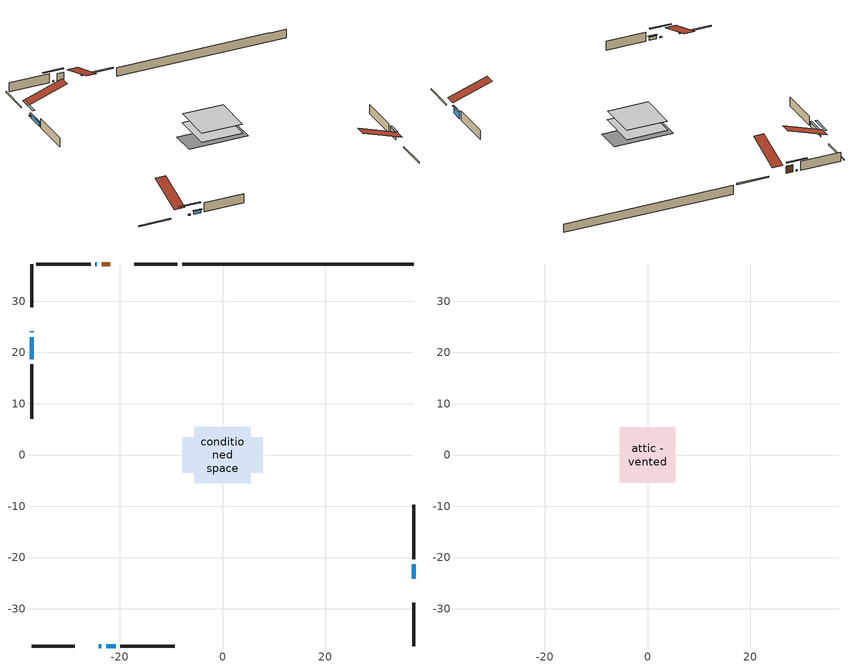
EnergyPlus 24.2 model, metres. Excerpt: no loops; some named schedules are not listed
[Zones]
conditioned space
 floor outside (Floor1 construction): -0.61,-0.61 -0.61,0.61 0.61,0.61 0.61,-0.61 z0.53
 floor adiabatic (AdiabaticFloorConstruction): -5.48,-5.48 -5.48,5.48 5.48,5.48 5.48,-5.48 z0.53
 floor foundation (Slab1 construction): -7.86,-3.42 -7.86,3.42 7.86,3.42 7.86,-3.42 z-1.83
 wall outside (RimJoist1 construction): -8.78,37.26 -17.24,37.26 / -37.26,-37.26 -28.8,-37.26 / -37.26,37.26 -37.26,28.8 / 37.26,-37.26 37.26,-28.8 z0.53:0.83
 wall outside (AdiabaticWallConstruction 1): -21.86,37.26 -23.57,37.26 z0.53:2.56
 wall outside (AdiabaticWallConstruction): 37.26,-24.18 37.26,-21.3 z0.53:2.43; -24.49,37.26 -24.77,37.26 / -24.18,-37.26 -23.63,-37.26 / -37.26,24.18 -37.26,23.9 z0.53:0.9; -22.7,-37.26 -20.85,-37.26 z0.53:1.34; -37.26,22.98 -37.26,18.63 z0.53:1.68
 wall outside (Wall1 construction): -25.7,37.26 -36.33,37.26 / -19.93,-37.26 -9.3,-37.26 / -37.26,17.7 -37.26,7.07 / 37.26,-20.37 37.26,-9.74 z0.53:2.97
 wall foundation (FoundationWall1 construction): -7.85,37.26,-1.83 -7.85,37.26,0.53 32.75,37.26,0.53 32.75,37.26,0.44 37.26,37.26,0.44 37.26,37.26,-1.83
 window (WindowConstruction): 37.26,-24.18 37.26,-21.3 z0.53:2.43
 window (WindowConstruction 3): -24.5,37.26 -24.77,37.26 z0.53:0.89
 window (WindowConstruction 4): -24.18,-37.26 -23.63,-37.26 z0.53:0.89
 window (WindowConstruction 5): -37.26,24.18 -37.26,23.9 z0.53:0.89
 window (WindowConstruction 1): -22.7,-37.26 -20.85,-37.26 z0.53:1.34
 window (WindowConstruction 2): -37.26,22.97 -37.26,18.63 z0.53:1.68
 door (Door): -21.86,37.26 -23.57,37.26 z0.53:2.56
 ceiling adiabatic (AdiabaticFloorConstruction): 5.48,-5.48 5.48,5.48 -5.48,5.48 -5.48,-5.48 z0.53
attic - vented
 floor to conditioned space (Floor2 construction Reversed): -5.38,-5.38 -5.38,5.38 5.38,5.38 5.38,-5.38 z2.97
 roof outside (Roof1 construction): -20.93,37.26,2.97 -20.93,26.77,6.46 -18.17,26.77,6.46 -18.17,37.26,2.97; -25.11,-37.26,2.97 -25.11,-26.77,6.46 -27.87,-26.77,6.46 -27.87,-37.26,2.97; -37.26,25.11,2.97 -26.77,25.11,6.46 -26.77,27.87,6.46 -37.26,27.87,2.97; 37.26,-25.11,2.97 26.77,-25.11,6.46 26.77,-27.87,6.46 37.26,-27.87,2.97
shading: 37.26,-21.1 37.26,-24.38 37.67,-24.38 37.67,-21.1 z2.63; -27.41,37.26 -21.86,37.26 -21.86,37.67 -27.41,37.67 z3.53; -20.99,-37.26 -26.82,-37.26 -26.82,-37.67 -20.99,-37.67 z3.53; -37.26,21.26 -37.26,26.82 -37.67,26.82 -37.67,21.26 z3.53; -20.65,-37.26 -22.9,-37.26 -22.9,-37.67 -20.65,-37.67 z1.55; -37.26,18.43 -37.26,23.18 -37.67,23.18 -37.67,18.43 z1.88
[Building]
Building 1: Terrain=Suburbs
[Site:Location]
Winnipeg Intl AP_MB: Latitude {deg}=49.91; Longitude {deg}=-97.24; Time Zone {hr}=-6; Elevation {m}=239; Keep Site Location Information=Yes
[Site:GroundTemperature:Shallow]
-2.46526, -5.11642, -5.32873, -4.07063, 0.979979, 6.00706, 10.3653, 13.1261, 13.3606, 11.1152, 6.8681, 1.99523
[Site:WaterMainsTemperature]
Calculation Method=Schedule; Temperature Schedule=mains temperature schedule
[Material] Roughness=Rough; Thermal Absorptance=0.9
Name | Thickness {m} | Conductivity {W/m-K} | Density {kg/m3} | Specific Heat {J/kg-K} | Solar Absorptance | Visible Absorptance
asphalt or fiberglass shingles | 0.00635 | 0.162714 | 1121.4 | 1465.45 | 0.84 | 0.84
ceiling loosefill ins | 0.338667 | 0.0480833 | 16.02 | 1046.75 | 0.7 | 0.7
ceiling stud and cavity | 0.1397 | 0.933343 | 65.682 | 1177.47 | 0.7 | 0.7
concrete 4.0 in. | 0.1016 | 1.803125 | 2242.8 | 837.4 | 0.7 | 0.7
concrete 8.0 in. | 0.2032 | 1.803125 | 2242.8 | 837.4 | 0.7 | 0.7
door material | 0.04445 | 0.0451087 | 512.64 | 1214.23 | 0.7 | 0.7
exterior vertical ins | 0.0769151 | 0.029427 | 32.04 | 1214.23 | 0.7 | 0.7
floor covering | 0.0127 | 0.0433444 | 54.468 | 1339.84 | 0.6 | 0.6
floor rigid ins; wall rigid ins | 0.051816 | 0.029427 | 32.04 | 1214.23 | 0.7 | 0.7
floor rigid ins 1; wall rigid ins 1 | 0.512978 | 0.029427 | 32.04 | 1214.23 | 0.7 | 0.7
floor stud and cavity | 0.1397 | 0.0859378 | 92.3553 | 1139.71 | 0.7 | 0.7
floor stud and cavity 1 | 0.1397 | 1.75129 | 37.0049 | 1207.88 | 0.7 | 0.7
furniture material conditioned space 1 | 0.1524 | 0.115458 | 640.8 | 1214.23 | 0.6 | 0.6
gypsum board | 0.0127 | 0.160291 | 801 | 837.4 | 0.6 | 0.6
gypsum board 1 | 0.0127 | 0.160291 | 801 | 837.4 | 0.7 | 0.7
osb sheathing 0.5 in. | 0.0127 | 0.115458 | 512.64 | 1214.23 | 0.7 | 0.7
osb sheathing 0.75 in. | 0.01905 | 0.115458 | 512.64 | 1214.23 | 0.7 | 0.7
osb sheathing 2.0 in. | 0.0508 | 0.115458 | 512.64 | 1214.23 | 0.7 | 0.7
rim joist rigid ins | 0.103632 | 0.029427 | 32.04 | 1214.23 | 0.7 | 0.7
rim joist stud and cavity | 0.0508 | 0.065039 | 125.044 | 1163.47 | 0.6 | 0.6
wall stud and cavity | 0.1397 | 0.14531 | 139.0536 | 1170.24 | 0.7 | 0.7
wall stud and cavity 1 | 0.0889 | 0.380278 | 52.3479 | 1209.89 | 0.7 | 0.7
wall stud and cavity 2 | 0.0889 | 0.391764 | 83.0341 | 1211.67 | 0.7 | 0.7
wood siding | 0.0254 | 0.102417 | 544.68 | 1172.36 | 0.4 | 0.4
wood siding 1; wood siding 2; wood siding 3 | 0.0254 | 0.102417 | 544.68 | 1172.36 | 0.7 | 0.7
[WindowMaterial:SimpleGlazingSystem]
Name | U-Factor {W/m2-K} | Solar Heat Gain Coefficient
WindowMaterial | 1.71135 | 0.58
WindowMaterial 1 | 2.00774 | 0.51
WindowMaterial 2 | 1.86409 | 0.54
WindowMaterial 3 | 3.250655 | 0.43
[Construction]
AdiabaticFloorConstruction: floor stud and cavity 1, floor rigid ins 1, osb sheathing 0.75 in., floor covering
AdiabaticWallConstruction: wood siding 2, wall rigid ins 1, wall stud and cavity 1, gypsum board
AdiabaticWallConstruction 1: wood siding 3, wall rigid ins 1, wall stud and cavity 1, gypsum board
Door: door material
Floor1 construction: floor stud and cavity, floor rigid ins, osb sheathing 0.75 in., floor covering
Floor2 construction Reversed: gypsum board, ceiling stud and cavity, ceiling loosefill ins
FoundationWall1 construction: concrete 8.0 in., gypsum board 1
furniture construction conditioned space 1: furniture material conditioned space 1
PartitionWallConstruction: gypsum board, wall stud and cavity 2, gypsum board
RimJoist1 construction: wood siding 1, rim joist rigid ins, osb sheathing 2.0 in., rim joist stud and cavity
Roof1 construction: asphalt or fiberglass shingles
Slab1 construction: concrete 4.0 in.
Wall1 construction: wood siding, wall rigid ins, osb sheathing 0.5 in., wall stud and cavity, gypsum board
WindowConstruction: WindowMaterial
WindowConstruction 1: WindowMaterial 1
WindowConstruction 2: WindowMaterial 2
WindowConstruction 3; WindowConstruction 4; WindowConstruction 5: WindowMaterial 3
[Zone] Multiplier=1; Part of Total Floor Area=Yes
Name | Volume {m3}
attic - vented | 65.7618
conditioned space | 569.1
[Space]
Name | Zone | Volume {m3}
attic - vented 1 | attic - vented | 65.7618
conditioned space 1 | conditioned space | 569.1
[ZoneInfiltration:EffectiveLeakageArea]
infil attic - vented 1: Zone or Space=attic - vented 1; Schedule=Always On Discrete; Effective Air Leakage Area {cm2}=3863.33; Stack Coefficient=0.000243055; Wind Coefficient=1.05335e-05
[ZoneMixing]
whole house fan mix: Zone or Space=attic - vented; Schedule=Always On Continuous; Design Flow Rate Calculation Method=Flow/Zone; Design Flow Rate {m3/s}=0; Source Zone or Space=conditioned space
[SurfaceProperty:ExposedFoundationPerimeter]
Slab1: Exposed Perimeter Calculation Method=TotalExposedPerimeter; Total Exposed Perimeter {m}=45.111
[InternalMass] Zone or ZoneList=conditioned space; Space or SpaceList=conditioned space 1
Name | Construction | Surface Area {m2}
furniture mass conditioned space 1 | furniture construction conditioned space 1 | 91.652
partition wall mass | PartitionWallConstruction | 229.13
[Lights]
interior lighting: Zone or ZoneList or Space or SpaceList=conditioned space 1; Schedule=interior lighting schedule; Design Level Calculation Method=LightingLevel; Lighting Level {W}=343.2; Return Air Fraction=0; Fraction Radiant=0.6; Fraction Visible=0.2; Fraction Replaceable=1
[People]
occupants: Zone or ZoneList or Space or SpaceList=conditioned space 1; Number of People Schedule=occupants schedule; Number of People Calculation Method=People; Number of People=3; Fraction Radiant=0.314171; Sensible Heat Fraction=0.56303; Activity Level Schedule=occupants activity schedule; Carbon Dioxide Generation Rate {m3/s-W}=0; Enable ASHRAE 55 Comfort Warnings=No; Mean Radiant Temperature Calculation Type=EnclosureAveraged
[ElectricEquipment] Zone or ZoneList or Space or SpaceList=conditioned space 1; Design Level Calculation Method=EquipmentLevel
Name | Schedule | Design Level {W} | Fraction Latent | Fraction Radiant | Fraction Lost
clothes dryer | clothes dryer schedule | 140.772 | 0.015 | 0.081 | 0.85
clothes washer | clothes washer schedule | 32.1985 | 0.03 | 0.162 | 0.7
cooking range | cooking range schedule | 215.147 | 0.08 | 0.432 | 0.2
dishwasher | dishwasher schedule | 66.8632 | 0.3 | 0.18 | 0.4
fridge | fridge schedule | 72.9452 | 0 | 0.6 | 0
mech vent house fan | mech vent house fan schedule | 18.9 | 0 | 0 | 1
mech vent house fan cfis | mech vent house fan cfis schedule | 0 | 0 | 0 | 0
misc plug loads | misc plug loads schedule | 494.7 | 0.045 | 0.513 | 0.1
whole house fan | Always On Discrete | 0 | 0 | 0 | 1
[OtherEquipment] Zone or ZoneList or Space or SpaceList=conditioned space 1; Design Level Calculation Method=EquipmentLevel
Name | Fuel Type | Schedule | Design Level {W} | Fraction Latent | Fraction Radiant | Fraction Lost
clothes dryer 1 | Electricity | clothes dryer schedule | 0 | 0.015 | 0.081 | 0.85
cooking range 1 | Electricity | cooking range schedule | 0 | 0.08 | 0.432 | 0.2
general water use latent | None | general water use schedule | 62.594 | 1 | 0 | 0
general water use sensible | None | general water use schedule | -61.6891 | 0 | 0.6 | 0
mech vent house fan latent load | None | Always On Discrete | 0 | 1 | 0 | 0
mech vent house fan sensible load | None | Always On Discrete | 0 | 0 | 0 | 0
water heater energy adjustment1 | NaturalGas | Always On Discrete | 0.01 | 0 | 0 | 1
[ZoneInfiltration:DesignFlowRate] Zone or ZoneList or Space or SpaceList=conditioned space 1; Schedule=Always On Discrete; Design Flow Rate Calculation Method=Flow/Zone; Design Flow Rate {m3/s}=0
infil flow; natural vent flow; whole house fan flow
[AvailabilityManager:Scheduled]
central ac and furnace airloop Availability Manager: Schedule=Always On Discrete
[Foundation:Kiva]
Foundation Kiva 1: Initial Indoor Air Temperature {C}=21; Wall Height Above Grade {m}=0.530017; Wall Depth Below Slab {m}=0.2032; Custom Block Material Name 1=exterior vertical ins; Custom Block Depth 1 {m}=2.36001; Custom Block X Position 1 {m}=0.2159; Custom Block Z Position 1 {m}=0
[Foundation:Kiva:Settings]
Soil Conductivity {W/m-K}=0.849921; Soil Density {kg/m3}=1842.3; Soil Specific Heat {J/kg-K}=418.7; Ground Solar Absorptivity=0.9; Ground Thermal Absorptivity=0.9; Ground Surface Roughness {m}=0.03; Far-Field Width {m}=40; Deep-Ground Boundary Condition=ZeroFlux; Deep-Ground Depth {m}=40; Minimum Cell Dimension {m}=0.2; Maximum Cell Growth Coefficient=3; Simulation Timestep=Timestep
[Exterior:Lights]
exterior lighting: Schedule=exterior lighting schedule; Design Level {W}=75.6
[EnergyManagementSystem:GlobalVariable]
central_ac_and_furnace_airloop_Fan_RTF
infil_program_Qfan
infil_program_Qinf
natural_vent_program_Qnv
natural_vent_program_Qwhf
[EnergyManagementSystem:Sensor]
Name | Output:Variable or Output:Meter Index Key | Output:Variable or Output:Meter
airflow_gain | infil flow | Infiltration Sensible Heat Gain Energy
airflow_gain_1 | natural vent flow | Infiltration Sensible Heat Gain Energy
airflow_gain_2 | whole house fan flow | Infiltration Sensible Heat Gain Energy
airflow_loss | infil flow | Infiltration Sensible Heat Loss Energy
airflow_loss_1 | natural vent flow | Infiltration Sensible Heat Loss Energy
airflow_loss_2 | whole house fan flow | Infiltration Sensible Heat Loss Energy
clg_load_cond |  | Cooling:EnergyTransfer:Zone:CONDITIONED SPACE
clg_sp_s; clg_sp_s_1 | cooling setpoint | Schedule Value
clothes_dryer_exhaust_0_sch_s | clothes dryer exhaust 0 schedule | Schedule Value
cool_season | cooling season schedule | Schedule Value
htg_load_cond |  | Heating:EnergyTransfer:Zone:CONDITIONED SPACE
htg_sp_s; htg_sp_s_1 | heating setpoint | Schedule Value
ig_ee_conv | clothes dryer | Electric Equipment Convective Heating Energy
ig_ee_conv_2 | cooking range | Electric Equipment Convective Heating Energy
ig_ee_conv_4 | fridge | Electric Equipment Convective Heating Energy
ig_ee_conv_5 | misc plug loads | Electric Equipment Convective Heating Energy
ig_ee_conv_6 | whole house fan | Electric Equipment Convective Heating Energy
ig_ee_rad | clothes dryer | Electric Equipment Radiant Heating Energy
ig_ee_rad_2 | cooking range | Electric Equipment Radiant Heating Energy
ig_ee_rad_4 | fridge | Electric Equipment Radiant Heating Energy
ig_ee_rad_5 | misc plug loads | Electric Equipment Radiant Heating Energy
ig_ee_rad_6 | whole house fan | Electric Equipment Radiant Heating Energy
ig_lgt_conv | interior lighting | Lights Convective Heating Energy
ig_lgt_rad | interior lighting | Lights Radiant Heating Energy
ig_lgt_vis | interior lighting | Lights Visible Radiation Heating Energy
ig_oe_conv | clothes dryer 1 | Other Equipment Convective Heating Energy
ig_oe_conv_1 | cooking range 1 | Other Equipment Convective Heating Energy
ig_oe_conv_2 | general water use latent | Other Equipment Convective Heating Energy
ig_oe_conv_3 | general water use sensible | Other Equipment Convective Heating Energy
ig_oe_conv_4 | water heater energy adjustment1 | Other Equipment Convective Heating Energy
ig_oe_rad | clothes dryer 1 | Other Equipment Radiant Heating Energy
ig_oe_rad_1 | cooking range 1 | Other Equipment Radiant Heating Energy
ig_oe_rad_2 | general water use latent | Other Equipment Radiant Heating Energy
ig_oe_rad_3 | general water use sensible | Other Equipment Radiant Heating Energy
ig_oe_rad_4 | water heater energy adjustment1 | Other Equipment Radiant Heating Energy
ig_ppl_conv | occupants | People Convective Heating Energy
ig_ppl_rad | occupants | People Radiant Heating Energy
im_conv | furniture mass conditioned space 1 | Surface Inside Face Convection Heat Gain Energy
im_conv_1 | partition wall mass | Surface Inside Face Convection Heat Gain Energy
im_ig | furniture mass conditioned space 1 | Surface Inside Face Internal Gains Radiation Heat Gain Energy
im_ig_1 | partition wall mass | Surface Inside Face Internal Gains Radiation Heat Gain Energy
im_lgt | furniture mass conditioned space 1 | Surface Inside Face Lights Radiation Heat Gain Energy
im_lgt_1 | partition wall mass | Surface Inside Face Lights Radiation Heat Gain Energy
im_sol | furniture mass conditioned space 1 | Surface Inside Face Solar Radiation Heat Gain Energy
im_sol_1 | partition wall mass | Surface Inside Face Solar Radiation Heat Gain Energy
im_surf | furniture mass conditioned space 1 | Surface Inside Face Net Surface Thermal Radiation Heat Gain Energy
im_surf_1 | partition wall mass | Surface Inside Face Net Surface Thermal Radiation Heat Gain Energy
mv_conv | mech vent house fan | Electric Equipment Convective Heating Energy
mv_conv_1 | mech vent house fan cfis | Electric Equipment Convective Heating Energy
mv_conv_2 | mech vent house fan latent load | Other Equipment Convective Heating Energy
mv_conv_3 | mech vent house fan sensible load | Other Equipment Convective Heating Energy
mv_rad | mech vent house fan | Electric Equipment Radiant Heating Energy
mv_rad_1 | mech vent house fan cfis | Electric Equipment Radiant Heating Energy
mv_rad_2 | mech vent house fan latent load | Other Equipment Radiant Heating Energy
mv_rad_3 | mech vent house fan sensible load | Other Equipment Radiant Heating Energy
natural_vent_s | natural vent schedule | Schedule Value
out_pb_s |  | Site Outdoor Air Barometric Pressure
out_wt_s |  | Site Outdoor Air Humidity Ratio
site_vw_s |  | Site Wind Speed
ss_back_out | Window1 | Surface Window Shortwave from Zone Back Out Window Heat Transfer Rate
ss_back_out_1 | Window11 | Surface Window Shortwave from Zone Back Out Window Heat Transfer Rate
ss_back_out_2 | Window12 | Surface Window Shortwave from Zone Back Out Window Heat Transfer Rate
ss_back_out_3 | Window14 | Surface Window Shortwave from Zone Back Out Window Heat Transfer Rate
ss_back_out_4 | Window3 | Surface Window Shortwave from Zone Back Out Window Heat Transfer Rate
ss_back_out_5 | Window6 | Surface Window Shortwave from Zone Back Out Window Heat Transfer Rate
ss_conv | Door1 | Surface Inside Face Convection Heat Gain Energy
ss_conv_1 | Window1 | Surface Inside Face Convection Heat Gain Energy
ss_conv_2 | Window11 | Surface Inside Face Convection Heat Gain Energy
ss_conv_3 | Window12 | Surface Inside Face Convection Heat Gain Energy
ss_conv_4 | Window14 | Surface Inside Face Convection Heat Gain Energy
ss_conv_5 | Window3 | Surface Inside Face Convection Heat Gain Energy
ss_conv_6 | Window6 | Surface Inside Face Convection Heat Gain Energy
ss_ig | Door1 | Surface Inside Face Internal Gains Radiation Heat Gain Energy
ss_ig_1 | Window1 | Surface Inside Face Internal Gains Radiation Heat Gain Energy
ss_ig_2 | Window11 | Surface Inside Face Internal Gains Radiation Heat Gain Energy
ss_ig_3 | Window12 | Surface Inside Face Internal Gains Radiation Heat Gain Energy
ss_ig_4 | Window14 | Surface Inside Face Internal Gains Radiation Heat Gain Energy
ss_ig_5 | Window3 | Surface Inside Face Internal Gains Radiation Heat Gain Energy
ss_ig_6 | Window6 | Surface Inside Face Internal Gains Radiation Heat Gain Energy
ss_lgt | Door1 | Surface Inside Face Lights Radiation Heat Gain Energy
ss_sol | Door1 | Surface Inside Face Solar Radiation Heat Gain Energy
ss_surf | Door1 | Surface Inside Face Net Surface Thermal Radiation Heat Gain Energy
ss_surf_1 | Window1 | Surface Inside Face Net Surface Thermal Radiation Heat Gain Energy
ss_surf_2 | Window11 | Surface Inside Face Net Surface Thermal Radiation Heat Gain Energy
ss_surf_3 | Window12 | Surface Inside Face Net Surface Thermal Radiation Heat Gain Energy
ss_surf_4 | Window14 | Surface Inside Face Net Surface Thermal Radiation Heat Gain Energy
ss_surf_5 | Window3 | Surface Inside Face Net Surface Thermal Radiation Heat Gain Energy
ss_surf_6 | Window6 | Surface Inside Face Net Surface Thermal Radiation Heat Gain Energy
ss_trans_in | Window1 | Surface Window Transmitted Solar Radiation Rate
ss_trans_in_1 | Window11 | Surface Window Transmitted Solar Radiation Rate
ss_trans_in_2 | Window12 | Surface Window Transmitted Solar Radiation Rate
ss_trans_in_3 | Window14 | Surface Window Transmitted Solar Radiation Rate
ss_trans_in_4 | Window3 | Surface Window Transmitted Solar Radiation Rate
ss_trans_in_5 | Window6 | Surface Window Transmitted Solar Radiation Rate
ss_trans_out | Window1 | Surface Inside Face Initial Transmitted Diffuse Transmitted Out Window Solar Radiation Rate
ss_trans_out_1 | Window11 | Surface Inside Face Initial Transmitted Diffuse Transmitted Out Window Solar Radiation Rate
ss_trans_out_2 | Window12 | Surface Inside Face Initial Transmitted Diffuse Transmitted Out Window Solar Radiation Rate
ss_trans_out_3 | Window14 | Surface Inside Face Initial Transmitted Diffuse Transmitted Out Window Solar Radiation Rate
ss_trans_out_4 | Window3 | Surface Inside Face Initial Transmitted Diffuse Transmitted Out Window Solar Radiation Rate
ss_trans_out_5 | Window6 | Surface Inside Face Initial Transmitted Diffuse Transmitted Out Window Solar Radiation Rate
s_conv | Floor1 | Surface Inside Face Convection Heat Gain Energy
s_conv_1 | Floor2 | Surface Inside Face Convection Heat Gain Energy
s_conv_10 | Wall1:0 | Surface Inside Face Convection Heat Gain Energy
s_conv_11 | Wall1:180 | Surface Inside Face Convection Heat Gain Energy
s_conv_12 | Wall1:270 | Surface Inside Face Convection Heat Gain Energy
s_conv_13 | Wall1:90 | Surface Inside Face Convection Heat Gain Energy
s_conv_2 | FoundationWall1 | Surface Inside Face Convection Heat Gain Energy
s_conv_3 | inferred conditioned ceiling | Surface Inside Face Convection Heat Gain Energy
s_conv_4 | inferred conditioned floor | Surface Inside Face Convection Heat Gain Energy
s_conv_5 | RimJoist1:0 | Surface Inside Face Convection Heat Gain Energy
s_conv_6 | RimJoist1:180 | Surface Inside Face Convection Heat Gain Energy
s_conv_7 | RimJoist1:270 | Surface Inside Face Convection Heat Gain Energy
s_conv_8 | RimJoist1:90 | Surface Inside Face Convection Heat Gain Energy
s_conv_9 | Slab1 | Surface Inside Face Convection Heat Gain Energy
s_ig | Floor1 | Surface Inside Face Internal Gains Radiation Heat Gain Energy
s_ig_1 | Floor2 | Surface Inside Face Internal Gains Radiation Heat Gain Energy
s_ig_10 | Wall1:0 | Surface Inside Face Internal Gains Radiation Heat Gain Energy
s_ig_11 | Wall1:180 | Surface Inside Face Internal Gains Radiation Heat Gain Energy
s_ig_12 | Wall1:270 | Surface Inside Face Internal Gains Radiation Heat Gain Energy
s_ig_13 | Wall1:90 | Surface Inside Face Internal Gains Radiation Heat Gain Energy
s_ig_2 | FoundationWall1 | Surface Inside Face Internal Gains Radiation Heat Gain Energy
s_ig_3 | inferred conditioned ceiling | Surface Inside Face Internal Gains Radiation Heat Gain Energy
s_ig_4 | inferred conditioned floor | Surface Inside Face Internal Gains Radiation Heat Gain Energy
s_ig_5 | RimJoist1:0 | Surface Inside Face Internal Gains Radiation Heat Gain Energy
s_ig_6 | RimJoist1:180 | Surface Inside Face Internal Gains Radiation Heat Gain Energy
s_ig_7 | RimJoist1:270 | Surface Inside Face Internal Gains Radiation Heat Gain Energy
s_ig_8 | RimJoist1:90 | Surface Inside Face Internal Gains Radiation Heat Gain Energy
s_ig_9 | Slab1 | Surface Inside Face Internal Gains Radiation Heat Gain Energy
s_lgt | Floor1 | Surface Inside Face Lights Radiation Heat Gain Energy
s_lgt_1 | Floor2 | Surface Inside Face Lights Radiation Heat Gain Energy
s_lgt_10 | Wall1:0 | Surface Inside Face Lights Radiation Heat Gain Energy
s_lgt_11 | Wall1:180 | Surface Inside Face Lights Radiation Heat Gain Energy
s_lgt_12 | Wall1:270 | Surface Inside Face Lights Radiation Heat Gain Energy
s_lgt_13 | Wall1:90 | Surface Inside Face Lights Radiation Heat Gain Energy
s_lgt_2 | FoundationWall1 | Surface Inside Face Lights Radiation Heat Gain Energy
s_lgt_3 | inferred conditioned ceiling | Surface Inside Face Lights Radiation Heat Gain Energy
s_lgt_4 | inferred conditioned floor | Surface Inside Face Lights Radiation Heat Gain Energy
s_lgt_5 | RimJoist1:0 | Surface Inside Face Lights Radiation Heat Gain Energy
s_lgt_6 | RimJoist1:180 | Surface Inside Face Lights Radiation Heat Gain Energy
s_lgt_7 | RimJoist1:270 | Surface Inside Face Lights Radiation Heat Gain Energy
s_lgt_8 | RimJoist1:90 | Surface Inside Face Lights Radiation Heat Gain Energy
s_lgt_9 | Slab1 | Surface Inside Face Lights Radiation Heat Gain Energy
s_sol | Floor1 | Surface Inside Face Solar Radiation Heat Gain Energy
s_sol_1 | Floor2 | Surface Inside Face Solar Radiation Heat Gain Energy
s_sol_10 | Wall1:0 | Surface Inside Face Solar Radiation Heat Gain Energy
s_sol_11 | Wall1:180 | Surface Inside Face Solar Radiation Heat Gain Energy
s_sol_12 | Wall1:270 | Surface Inside Face Solar Radiation Heat Gain Energy
s_sol_13 | Wall1:90 | Surface Inside Face Solar Radiation Heat Gain Energy
s_sol_2 | FoundationWall1 | Surface Inside Face Solar Radiation Heat Gain Energy
s_sol_3 | inferred conditioned ceiling | Surface Inside Face Solar Radiation Heat Gain Energy
s_sol_4 | inferred conditioned floor | Surface Inside Face Solar Radiation Heat Gain Energy
s_sol_5 | RimJoist1:0 | Surface Inside Face Solar Radiation Heat Gain Energy
s_sol_6 | RimJoist1:180 | Surface Inside Face Solar Radiation Heat Gain Energy
s_sol_7 | RimJoist1:270 | Surface Inside Face Solar Radiation Heat Gain Energy
s_sol_8 | RimJoist1:90 | Surface Inside Face Solar Radiation Heat Gain Energy
s_sol_9 | Slab1 | Surface Inside Face Solar Radiation Heat Gain Energy
s_surf | Floor1 | Surface Inside Face Net Surface Thermal Radiation Heat Gain Energy
s_surf_1 | Floor2 | Surface Inside Face Net Surface Thermal Radiation Heat Gain Energy
s_surf_10 | Wall1:0 | Surface Inside Face Net Surface Thermal Radiation Heat Gain Energy
s_surf_11 | Wall1:180 | Surface Inside Face Net Surface Thermal Radiation Heat Gain Energy
s_surf_12 | Wall1:270 | Surface Inside Face Net Surface Thermal Radiation Heat Gain Energy
s_surf_13 | Wall1:90 | Surface Inside Face Net Surface Thermal Radiation Heat Gain Energy
s_surf_2 | FoundationWall1 | Surface Inside Face Net Surface Thermal Radiation Heat Gain Energy
s_surf_3 | inferred conditioned ceiling | Surface Inside Face Net Surface Thermal Radiation Heat Gain Energy
s_surf_4 | inferred conditioned floor | Surface Inside Face Net Surface Thermal Radiation Heat Gain Energy
s_surf_5 | RimJoist1:0 | Surface Inside Face Net Surface Thermal Radiation Heat Gain Energy
s_surf_6 | RimJoist1:180 | Surface Inside Face Net Surface Thermal Radiation Heat Gain Energy
s_surf_7 | RimJoist1:270 | Surface Inside Face Net Surface Thermal Radiation Heat Gain Energy
s_surf_8 | RimJoist1:90 | Surface Inside Face Net Surface Thermal Radiation Heat Gain Energy
s_surf_9 | Slab1 | Surface Inside Face Net Surface Thermal Radiation Heat Gain Energy
[EnergyManagementSystem:Actuator]
Name | Actuated Component Unique | Actuated Component Type | Actuated Component Control Type
fridge_schedule_act | fridge schedule | Schedule:Constant | Schedule Value
infil_flow_act | infil flow | Zone Infiltration | Air Exchange Flow Rate
mech_vent_house_fan_cfis_act | mech vent house fan cfis | ElectricEquipment | Electricity Rate
